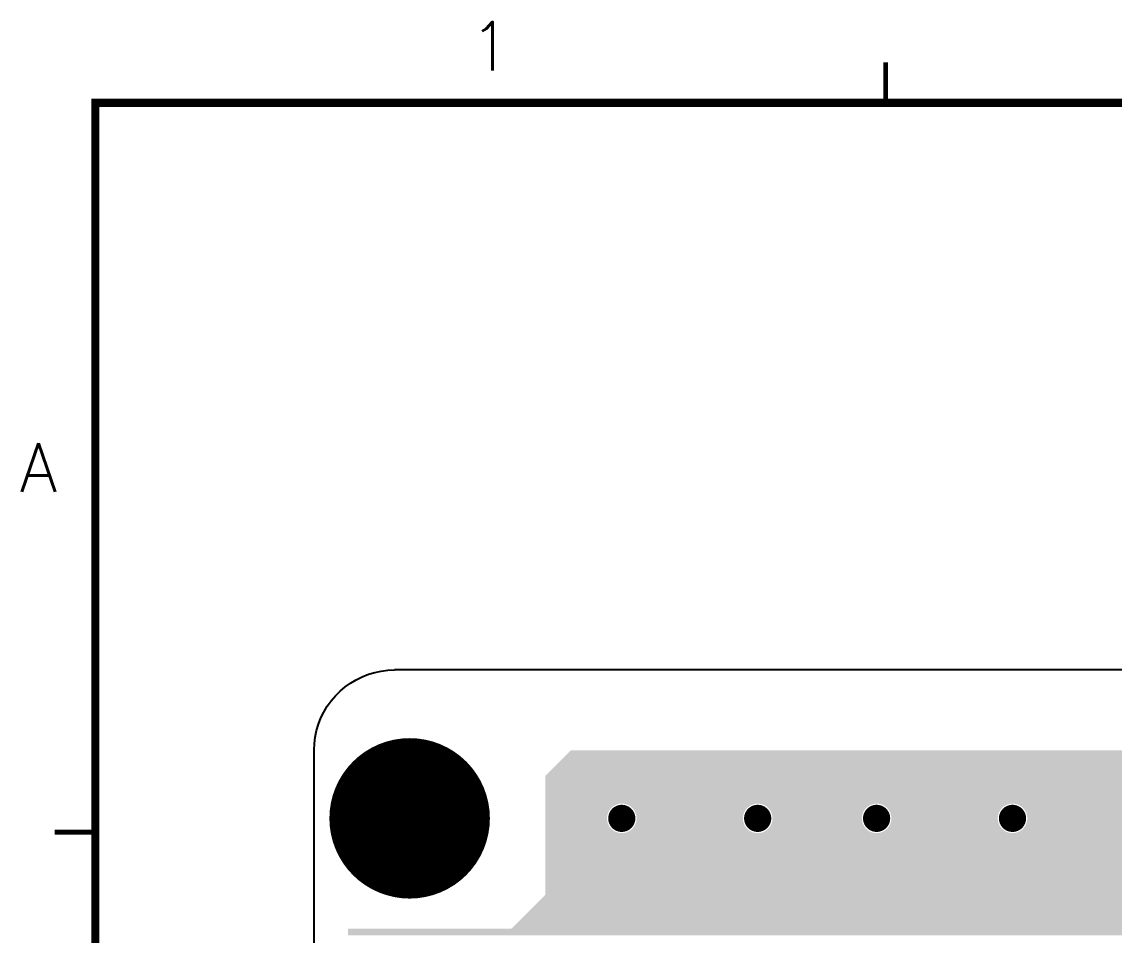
# Model space of a CAD drawing. Extents: x 295 to 953, y 10 to 290.
# Drawn here: x 487.4 to 554.8, y 233.6 to 290 of the extents above; entities that cross this region are included whole.
import ezdxf
from ezdxf.enums import TextEntityAlignment as Align

# ---------------------------------------------------------------- set-up
doc = ezdxf.new("R2010")
doc.units = 0
doc.header["$LTSCALE"] = 5
doc.header["$MEASUREMENT"] = 0
doc.layers.get('0').update_dxf_attribs({"linetype": 'CONTINUOUS', "lineweight": 25})
doc.layers.add('문자', color=4, linetype='CONTINUOUS')
doc.layers.add('테두리', color=3, linetype='CONTINUOUS')
doc.styles.get("Standard").update_dxf_attribs({"font": 'simplex.shx'})

# ---------------------------------------------------------------- blocks, each defined once
blk = doc.blocks.new('C')
blk.add_line((15, 285), (15, 285))
at = {"layer": '테두리'}
for points, const_width in [([(63.75, 287.5), (63.75, 285)], 0.3), ([(15, 285), (15, 15), (405, 15), (405, 285), (15, 285)], 0.5), ([(12.5, 240), (15, 240)], 0.3)]:
    blk.add_lwpolyline(points, dxfattribs=dict(at, const_width=const_width))
at = {"layer": '문자'}
for s, p in [('1', (39.375, 288.5)), ('A', (11.5, 262.5))]:
    blk.add_text(s, height=3, dxfattribs=at).set_placement(p, align=Align.MIDDLE)

msp = doc.modelspace()

# ---------------------------------------------------------------- linework, layer by layer
for p, q in [((509.614, 249.933), (510.021, 249.987)), ((509.614, 249.933), (510.021, 249.987)), ((510.021, 249.987), (510.427, 250.004)), ((510.021, 249.987), (510.427, 250.004)), ((863.527, 250.004), (510.427, 250.004)), ((863.527, 250.004), (510.427, 250.004)), ((507.72, 249.195), (508.072, 249.405)), ((507.72, 249.195), (508.072, 249.405)), ((508.072, 249.405), (508.441, 249.585)), ((508.072, 249.405), (508.441, 249.585)), ((508.441, 249.585), (508.822, 249.736)), ((508.441, 249.585), (508.822, 249.736)), ((508.822, 249.736), (509.212, 249.849)), ((508.822, 249.736), (509.212, 249.849)), ((509.212, 249.849), (509.614, 249.933)), ((509.212, 249.849), (509.614, 249.933)), ((506.785, 248.403), (507.074, 248.692)), ((506.785, 248.403), (507.074, 248.692)), ((507.074, 248.692), (507.389, 248.96)), ((507.074, 248.692), (507.389, 248.96)), ((507.389, 248.96), (507.72, 249.195)), ((507.389, 248.96), (507.72, 249.195)), ((506.282, 247.762), (506.521, 248.093)), ((506.282, 247.762), (506.521, 248.093)), ((506.521, 248.093), (506.785, 248.403)), ((506.521, 248.093), (506.785, 248.403)), ((505.892, 247.041), (506.073, 247.41)), ((505.892, 247.041), (506.073, 247.41)), ((506.073, 247.41), (506.282, 247.762)), ((506.073, 247.41), (506.282, 247.762)), ((505.628, 246.266), (505.746, 246.66)), ((505.628, 246.266), (505.746, 246.66)), ((505.746, 246.66), (505.892, 247.041)), ((505.746, 246.66), (505.892, 247.041)), ((505.545, 245.867), (505.628, 246.266)), ((505.545, 245.867), (505.628, 246.266)), ((505.478, 245.054), (505.494, 245.461)), ((505.478, 245.054), (505.494, 245.461)), ((505.494, 245.461), (505.545, 245.867)), ((505.494, 245.461), (505.545, 245.867)), ((505.478, 232.678), (505.478, 245.054)), ((505.478, 232.678), (505.478, 245.054))]:
    msp.add_line(p, q)
for points, const_width in [([(508.891, 240.847, 1), (513.841, 240.847, 1)], 4.95), ([(524.031, 240.847, 1), (524.869, 240.847, 1)], 0.838), ([(532.413, 240.847, 1), (533.251, 240.847, 1)], 0.838), ([(539.747, 240.847, 1), (540.586, 240.847, 1)], 0.838), ([(548.129, 240.847, 1), (548.968, 240.847, 1)], 0.838)]:
    msp.add_lwpolyline(points, format="xyb", close=True, dxfattribs=dict(const_width=const_width))
for points in [[(519.737, 243.466), (521.307, 245.036), (630.273, 243.466), (630.273, 245.036)], [(521.307, 245.036), (521.31, 245.037), (630.273, 245.036), (630.273, 245.037)], [(521.31, 245.037), (521.31, 245.038), (630.273, 245.037), (630.273, 245.038)], [(519.735, 243.463), (519.737, 243.466), (630.273, 243.463), (630.273, 243.466)], [(519.735, 243.462), (519.735, 243.463), (630.273, 243.462), (630.273, 243.463)], [(519.735, 241.836), (519.735, 243.462), (630.273, 241.836), (630.273, 243.462)], [(519.735, 241.834), (519.735, 241.836), (609.784, 241.834), (609.842, 241.836)], [(519.735, 241.829), (519.735, 241.834), (609.727, 241.829), (609.784, 241.834)], [(519.735, 241.821), (519.735, 241.829), (609.67, 241.821), (609.727, 241.829)], [(519.735, 241.809), (519.735, 241.821), (609.614, 241.809), (609.67, 241.821)], [(519.735, 241.794), (519.735, 241.809), (609.558, 241.794), (609.614, 241.809)], [(519.735, 241.776), (519.735, 241.794), (609.503, 241.776), (609.558, 241.794)], [(519.735, 241.76), (519.735, 241.776), (609.464, 241.76), (609.503, 241.776)], [(519.735, 241.743), (519.735, 241.76), (524.276, 241.743), (524.45, 241.76)], [(519.735, 241.694), (519.735, 241.743), (524.109, 241.694), (524.276, 241.743)], [(519.735, 241.613), (519.735, 241.694), (523.953, 241.613), (524.109, 241.694)], [(519.735, 241.505), (519.735, 241.613), (523.816, 241.505), (523.953, 241.613)], [(519.735, 241.372), (519.735, 241.505), (523.703, 241.372), (523.816, 241.505)], [(519.735, 241.22), (519.735, 241.372), (523.616, 241.22), (523.703, 241.372)], [(519.735, 241.054), (519.735, 241.22), (523.56, 241.054), (523.616, 241.22)], [(524.485, 241.76), (524.45, 241.76), (532.825, 241.76), (532.832, 241.76)], [(524.604, 241.743), (524.485, 241.76), (532.658, 241.743), (532.825, 241.76)], [(524.658, 241.736), (524.604, 241.743), (532.634, 241.736), (532.658, 241.743)], [(524.784, 241.694), (524.658, 241.736), (532.491, 241.694), (532.634, 241.736)], [(524.824, 241.68), (524.784, 241.694), (532.465, 241.68), (532.491, 241.694)], [(524.942, 241.613), (524.824, 241.68), (532.335, 241.613), (532.465, 241.68)], [(524.976, 241.594), (524.942, 241.613), (532.311, 241.594), (532.335, 241.613)], [(525.08, 241.505), (524.976, 241.594), (532.198, 241.505), (532.311, 241.594)], [(525.108, 241.48), (525.08, 241.505), (532.178, 241.48), (532.198, 241.505)], [(525.194, 241.372), (525.108, 241.48), (532.085, 241.372), (532.178, 241.48)], [(525.217, 241.343), (525.194, 241.372), (532.068, 241.343), (532.085, 241.372)], [(525.281, 241.22), (525.217, 241.343), (531.998, 241.22), (532.068, 241.343)], [(525.298, 241.188), (525.281, 241.22), (531.988, 241.188), (531.998, 241.22)], [(525.337, 241.054), (525.298, 241.188), (531.942, 241.054), (531.988, 241.188)], [(532.867, 241.76), (532.832, 241.76), (540.16, 241.76), (540.166, 241.76)], [(532.986, 241.743), (532.867, 241.76), (539.992, 241.743), (540.16, 241.76)], [(533.04, 241.736), (532.986, 241.743), (539.968, 241.736), (539.992, 241.743)], [(533.166, 241.694), (533.04, 241.736), (539.825, 241.694), (539.968, 241.736)], [(533.206, 241.68), (533.166, 241.694), (539.799, 241.68), (539.825, 241.694)], [(533.324, 241.613), (533.206, 241.68), (539.67, 241.613), (539.799, 241.68)], [(533.358, 241.594), (533.324, 241.613), (539.645, 241.594), (539.67, 241.613)], [(533.462, 241.505), (533.358, 241.594), (539.533, 241.505), (539.645, 241.594)], [(533.49, 241.48), (533.462, 241.505), (539.512, 241.48), (539.533, 241.505)], [(533.576, 241.372), (533.49, 241.48), (539.419, 241.372), (539.512, 241.48)], [(533.599, 241.343), (533.576, 241.372), (539.403, 241.343), (539.419, 241.372)], [(533.663, 241.22), (533.599, 241.343), (539.333, 241.22), (539.403, 241.343)], [(533.68, 241.188), (533.663, 241.22), (539.322, 241.188), (539.333, 241.22)], [(533.719, 241.054), (533.68, 241.188), (539.277, 241.054), (539.322, 241.188)], [(540.201, 241.76), (540.166, 241.76), (548.542, 241.76), (548.548, 241.76)], [(540.321, 241.743), (540.201, 241.76), (548.374, 241.743), (548.542, 241.76)], [(540.374, 241.736), (540.321, 241.743), (548.35, 241.736), (548.374, 241.743)], [(540.5, 241.694), (540.374, 241.736), (548.207, 241.694), (548.35, 241.736)], [(540.54, 241.68), (540.5, 241.694), (548.181, 241.68), (548.207, 241.694)], [(540.658, 241.613), (540.54, 241.68), (548.052, 241.613), (548.181, 241.68)], [(540.692, 241.594), (540.658, 241.613), (548.027, 241.594), (548.052, 241.613)], [(540.796, 241.505), (540.692, 241.594), (547.915, 241.505), (548.027, 241.594)], [(540.825, 241.48), (540.796, 241.505), (547.894, 241.48), (547.915, 241.505)], [(540.911, 241.372), (540.825, 241.48), (547.801, 241.372), (547.894, 241.48)], [(540.933, 241.343), (540.911, 241.372), (547.785, 241.343), (547.801, 241.372)], [(540.997, 241.22), (540.933, 241.343), (547.715, 241.22), (547.785, 241.343)], [(541.014, 241.188), (540.997, 241.22), (547.704, 241.188), (547.715, 241.22)], [(541.053, 241.054), (541.014, 241.188), (547.659, 241.054), (547.704, 241.188)], [(548.583, 241.76), (548.548, 241.76), (556.924, 241.76), (556.93, 241.76)], [(548.703, 241.743), (548.583, 241.76), (556.756, 241.743), (556.924, 241.76)], [(548.756, 241.736), (548.703, 241.743), (556.732, 241.736), (556.756, 241.743)], [(548.882, 241.694), (548.756, 241.736), (556.589, 241.694), (556.732, 241.736)], [(548.922, 241.68), (548.882, 241.694), (556.563, 241.68), (556.589, 241.694)], [(549.04, 241.613), (548.922, 241.68), (556.434, 241.613), (556.563, 241.68)], [(549.074, 241.594), (549.04, 241.613), (556.409, 241.594), (556.434, 241.613)], [(549.178, 241.505), (549.074, 241.594), (556.297, 241.505), (556.409, 241.594)], [(549.207, 241.48), (549.178, 241.505), (556.276, 241.48), (556.297, 241.505)], [(549.293, 241.372), (549.207, 241.48), (556.183, 241.372), (556.276, 241.48)], [(549.315, 241.343), (549.293, 241.372), (556.167, 241.343), (556.183, 241.372)], [(549.379, 241.22), (549.315, 241.343), (556.097, 241.22), (556.167, 241.343)], [(549.396, 241.188), (549.379, 241.22), (556.086, 241.188), (556.097, 241.22)], [(549.435, 241.054), (549.396, 241.188), (556.041, 241.054), (556.086, 241.188)], [(519.735, 240.881), (519.735, 241.054), (523.537, 240.881), (523.56, 241.054)], [(519.735, 240.847), (519.735, 240.881), (523.537, 240.847), (523.537, 240.881)], [(519.735, 240.673), (519.735, 240.847), (523.553, 240.673), (523.537, 240.847)], [(519.735, 240.505), (519.735, 240.673), (523.603, 240.505), (523.553, 240.673)], [(519.735, 240.35), (519.735, 240.505), (523.683, 240.35), (523.603, 240.505)], [(525.284, 240.473), (525.295, 240.505), (532.001, 240.473), (531.985, 240.505)], [(525.295, 240.505), (525.34, 240.639), (531.985, 240.505), (531.945, 240.639)], [(525.347, 241.021), (525.337, 241.054), (531.938, 241.021), (531.942, 241.054)], [(525.34, 240.639), (525.344, 240.673), (531.945, 240.639), (531.935, 240.673)], [(525.344, 240.673), (525.363, 240.812), (531.935, 240.673), (531.922, 240.812)], [(525.361, 240.881), (525.347, 241.021), (531.919, 240.881), (531.938, 241.021)], [(525.364, 240.847), (525.361, 240.881), (531.919, 240.847), (531.919, 240.881)], [(525.363, 240.812), (525.364, 240.847), (531.922, 240.812), (531.919, 240.847)], [(533.666, 240.473), (533.677, 240.505), (539.336, 240.473), (539.319, 240.505)], [(533.677, 240.505), (533.722, 240.639), (539.319, 240.505), (539.28, 240.639)], [(533.729, 241.021), (533.719, 241.054), (539.272, 241.021), (539.277, 241.054)], [(533.722, 240.639), (533.726, 240.673), (539.28, 240.639), (539.27, 240.673)], [(533.726, 240.673), (533.745, 240.812), (539.27, 240.673), (539.256, 240.812)], [(533.743, 240.881), (533.729, 241.021), (539.253, 240.881), (539.272, 241.021)], [(533.746, 240.847), (533.743, 240.881), (539.253, 240.847), (539.253, 240.881)], [(533.745, 240.812), (533.746, 240.847), (539.256, 240.812), (539.253, 240.847)], [(541, 240.473), (541.011, 240.505), (547.718, 240.473), (547.701, 240.505)], [(541.011, 240.505), (541.056, 240.639), (547.701, 240.505), (547.662, 240.639)], [(541.063, 241.021), (541.053, 241.054), (547.654, 241.021), (547.659, 241.054)], [(541.056, 240.639), (541.061, 240.673), (547.662, 240.639), (547.652, 240.673)], [(541.061, 240.673), (541.079, 240.812), (547.652, 240.673), (547.638, 240.812)], [(541.077, 240.881), (541.063, 241.021), (547.635, 240.881), (547.654, 241.021)], [(541.08, 240.847), (541.077, 240.881), (547.635, 240.847), (547.635, 240.881)], [(541.079, 240.812), (541.08, 240.847), (547.638, 240.812), (547.635, 240.847)], [(549.382, 240.473), (549.393, 240.505), (556.1, 240.473), (556.083, 240.505)], [(549.393, 240.505), (549.438, 240.639), (556.083, 240.505), (556.044, 240.639)], [(549.445, 241.021), (549.435, 241.054), (556.036, 241.021), (556.041, 241.054)], [(549.438, 240.639), (549.443, 240.673), (556.044, 240.639), (556.034, 240.673)], [(549.443, 240.673), (549.461, 240.812), (556.034, 240.673), (556.02, 240.812)], [(549.459, 240.881), (549.445, 241.021), (556.017, 240.881), (556.036, 241.021)], [(549.462, 240.847), (549.459, 240.881), (556.017, 240.847), (556.017, 240.881)], [(549.461, 240.812), (549.462, 240.847), (556.02, 240.812), (556.017, 240.847)], [(519.735, 240.213), (519.735, 240.35), (523.792, 240.213), (523.683, 240.35)], [(519.735, 240.099), (519.735, 240.213), (523.925, 240.099), (523.792, 240.213)], [(519.735, 240.013), (519.735, 240.099), (524.077, 240.013), (523.925, 240.099)], [(519.735, 239.957), (519.735, 240.013), (524.243, 239.957), (524.077, 240.013)], [(519.735, 239.934), (519.735, 239.957), (524.416, 239.934), (524.243, 239.957)], [(519.735, 239.933), (519.735, 239.934), (524.45, 239.933), (524.416, 239.934)], [(519.735, 239.93), (519.735, 239.933), (609.471, 239.93), (609.464, 239.933)], [(519.735, 239.91), (519.735, 239.93), (609.525, 239.91), (609.471, 239.93)], [(519.735, 239.893), (519.735, 239.91), (609.58, 239.893), (609.525, 239.91)], [(519.735, 239.879), (519.735, 239.893), (609.636, 239.879), (609.58, 239.893)], [(519.735, 239.869), (519.735, 239.879), (609.693, 239.869), (609.636, 239.879)], [(519.735, 239.862), (519.735, 239.869), (609.75, 239.862), (609.693, 239.869)], [(519.735, 239.858), (519.735, 239.862), (609.807, 239.858), (609.75, 239.862)], [(519.735, 239.74), (519.735, 239.858), (630.273, 239.74), (630.273, 239.858)], [(519.735, 239.858), (519.735, 239.858), (609.865, 239.858), (609.807, 239.858)], [(524.45, 239.933), (524.457, 239.934), (532.832, 239.933), (532.798, 239.934)], [(524.457, 239.934), (524.624, 239.95), (532.798, 239.934), (532.678, 239.95)], [(524.624, 239.95), (524.649, 239.957), (532.678, 239.95), (532.625, 239.957)], [(524.649, 239.957), (524.792, 239.999), (532.625, 239.957), (532.499, 239.999)], [(524.792, 239.999), (524.818, 240.013), (532.499, 239.999), (532.459, 240.013)], [(524.818, 240.013), (524.947, 240.08), (532.459, 240.013), (532.341, 240.08)], [(524.947, 240.08), (524.971, 240.099), (532.341, 240.08), (532.307, 240.099)], [(524.971, 240.099), (525.084, 240.188), (532.307, 240.099), (532.203, 240.188)], [(525.084, 240.188), (525.105, 240.213), (532.203, 240.188), (532.174, 240.213)], [(525.105, 240.213), (525.198, 240.321), (532.174, 240.213), (532.088, 240.321)], [(525.198, 240.321), (525.214, 240.35), (532.088, 240.321), (532.065, 240.35)], [(525.214, 240.35), (525.284, 240.473), (532.065, 240.35), (532.001, 240.473)], [(532.832, 239.933), (532.839, 239.934), (540.166, 239.933), (540.132, 239.934)], [(532.839, 239.934), (533.006, 239.95), (540.132, 239.934), (540.012, 239.95)], [(533.006, 239.95), (533.031, 239.957), (540.012, 239.95), (539.959, 239.957)], [(533.031, 239.957), (533.174, 239.999), (539.959, 239.957), (539.833, 239.999)], [(533.174, 239.999), (533.2, 240.013), (539.833, 239.999), (539.793, 240.013)], [(533.2, 240.013), (533.329, 240.08), (539.793, 240.013), (539.675, 240.08)], [(533.329, 240.08), (533.353, 240.099), (539.675, 240.08), (539.641, 240.099)], [(533.353, 240.099), (533.466, 240.188), (539.641, 240.099), (539.537, 240.188)], [(533.466, 240.188), (533.487, 240.213), (539.537, 240.188), (539.508, 240.213)], [(533.487, 240.213), (533.58, 240.321), (539.508, 240.213), (539.422, 240.321)], [(533.58, 240.321), (533.596, 240.35), (539.422, 240.321), (539.4, 240.35)], [(533.596, 240.35), (533.666, 240.473), (539.4, 240.35), (539.336, 240.473)], [(540.166, 239.933), (540.173, 239.934), (548.548, 239.933), (548.514, 239.934)], [(540.173, 239.934), (540.34, 239.95), (548.514, 239.934), (548.394, 239.95)], [(540.34, 239.95), (540.365, 239.957), (548.394, 239.95), (548.341, 239.957)], [(540.365, 239.957), (540.508, 239.999), (548.341, 239.957), (548.215, 239.999)], [(540.508, 239.999), (540.534, 240.013), (548.215, 239.999), (548.175, 240.013)], [(540.534, 240.013), (540.663, 240.08), (548.175, 240.013), (548.057, 240.08)], [(540.663, 240.08), (540.688, 240.099), (548.057, 240.08), (548.023, 240.099)], [(540.688, 240.099), (540.8, 240.188), (548.023, 240.099), (547.919, 240.188)], [(540.8, 240.188), (540.821, 240.213), (547.919, 240.188), (547.89, 240.213)], [(540.821, 240.213), (540.914, 240.321), (547.89, 240.213), (547.804, 240.321)], [(540.914, 240.321), (540.93, 240.35), (547.804, 240.321), (547.782, 240.35)], [(540.93, 240.35), (541, 240.473), (547.782, 240.35), (547.718, 240.473)], [(548.548, 239.933), (548.555, 239.934), (556.93, 239.933), (556.896, 239.934)], [(548.555, 239.934), (548.722, 239.95), (556.896, 239.934), (556.776, 239.95)], [(548.722, 239.95), (548.747, 239.957), (556.776, 239.95), (556.723, 239.957)], [(548.747, 239.957), (548.89, 239.999), (556.723, 239.957), (556.597, 239.999)], [(548.89, 239.999), (548.916, 240.013), (556.597, 239.999), (556.557, 240.013)], [(548.916, 240.013), (549.045, 240.08), (556.557, 240.013), (556.439, 240.08)], [(549.045, 240.08), (549.07, 240.099), (556.439, 240.08), (556.405, 240.099)], [(549.07, 240.099), (549.182, 240.188), (556.405, 240.099), (556.301, 240.188)], [(549.182, 240.188), (549.203, 240.213), (556.301, 240.188), (556.272, 240.213)], [(549.203, 240.213), (549.296, 240.321), (556.272, 240.213), (556.186, 240.321)], [(549.296, 240.321), (549.312, 240.35), (556.186, 240.321), (556.164, 240.35)], [(549.312, 240.35), (549.382, 240.473), (556.164, 240.35), (556.1, 240.473)], [(519.735, 239.738), (519.735, 239.74), (611.88, 239.738), (611.937, 239.74)], [(519.735, 239.733), (519.735, 239.738), (611.822, 239.733), (611.88, 239.738)], [(519.735, 239.725), (519.735, 239.733), (611.765, 239.725), (611.822, 239.733)], [(519.735, 239.713), (519.735, 239.725), (611.709, 239.713), (611.765, 239.725)], [(519.735, 239.699), (519.735, 239.713), (611.653, 239.699), (611.709, 239.713)], [(519.735, 239.68), (519.735, 239.699), (611.599, 239.68), (611.653, 239.699)], [(519.735, 239.659), (519.735, 239.68), (611.545, 239.659), (611.599, 239.68)], [(519.735, 239.635), (519.735, 239.659), (611.493, 239.635), (611.545, 239.659)], [(519.735, 239.607), (519.735, 239.635), (611.442, 239.607), (611.493, 239.635)], [(519.735, 239.577), (519.735, 239.607), (611.393, 239.577), (611.442, 239.607)], [(519.735, 239.558), (519.735, 239.577), (611.365, 239.558), (611.393, 239.577)], [(519.735, 239.379), (519.735, 239.558), (611.543, 239.379), (611.365, 239.558)], [(519.735, 239.324), (519.735, 239.379), (629.566, 239.324), (629.614, 239.379)], [(519.735, 239.276), (519.735, 239.324), (611.099, 239.276), (611.131, 239.324)], [(519.735, 239.226), (519.735, 239.276), (611.07, 239.226), (611.099, 239.276)], [(519.735, 239.175), (519.735, 239.226), (611.044, 239.175), (611.07, 239.226)], [(519.735, 239.122), (519.735, 239.175), (611.02, 239.122), (611.044, 239.175)], [(519.735, 239.068), (519.735, 239.122), (611, 239.068), (611.02, 239.122)], [(519.735, 239.013), (519.735, 239.068), (610.984, 239.013), (611, 239.068)], [(519.735, 238.957), (519.735, 239.013), (610.97, 238.957), (610.984, 239.013)], [(519.735, 238.9), (519.735, 238.957), (610.96, 238.9), (610.97, 238.957)], [(519.735, 238.843), (519.735, 238.9), (610.953, 238.843), (610.96, 238.9)], [(519.735, 238.786), (519.735, 238.843), (610.949, 238.786), (610.953, 238.843)], [(519.735, 238.728), (519.735, 238.786), (610.949, 238.728), (610.949, 238.786)], [(519.735, 238.671), (519.735, 238.728), (610.952, 238.671), (610.949, 238.728)], [(519.735, 238.613), (519.735, 238.671), (610.958, 238.613), (610.952, 238.671)], [(519.735, 238.557), (519.735, 238.613), (610.968, 238.557), (610.958, 238.613)], [(519.735, 238.501), (519.735, 238.557), (610.981, 238.501), (610.968, 238.557)], [(519.735, 238.445), (519.735, 238.501), (610.997, 238.445), (610.981, 238.501)], [(519.735, 238.391), (519.735, 238.445), (611.016, 238.391), (610.997, 238.445)], [(519.735, 238.338), (519.735, 238.391), (611.039, 238.338), (611.016, 238.391)], [(519.735, 238.286), (519.735, 238.338), (611.064, 238.286), (611.039, 238.338)], [(519.735, 238.236), (519.735, 238.286), (611.093, 238.236), (611.064, 238.286)], [(519.735, 238.188), (519.735, 238.236), (611.124, 238.188), (611.093, 238.236)], [(519.735, 238.179), (519.735, 238.188), (611.131, 238.179), (611.124, 238.188)], [(519.735, 238.123), (519.735, 238.179), (629.611, 238.123), (629.566, 238.179)], [(519.735, 237.945), (519.735, 238.123), (611.365, 237.945), (611.543, 238.123)], [(519.735, 237.913), (519.735, 237.945), (611.413, 237.913), (611.365, 237.945)], [(519.735, 237.883), (519.735, 237.913), (611.462, 237.883), (611.413, 237.913)], [(519.735, 237.857), (519.735, 237.883), (611.514, 237.857), (611.462, 237.883)], [(519.735, 237.834), (519.735, 237.857), (611.566, 237.834), (611.514, 237.857)], [(519.735, 237.814), (519.735, 237.834), (611.62, 237.814), (611.566, 237.834)], [(519.735, 237.797), (519.735, 237.814), (611.676, 237.797), (611.62, 237.814)], [(519.735, 237.784), (519.735, 237.797), (611.731, 237.784), (611.676, 237.797)], [(519.735, 237.773), (519.735, 237.784), (611.788, 237.773), (611.731, 237.784)], [(519.735, 237.766), (519.735, 237.773), (611.845, 237.766), (611.788, 237.773)], [(519.735, 237.763), (519.735, 237.766), (611.903, 237.763), (611.845, 237.766)], [(519.735, 237.762), (519.735, 237.763), (611.96, 237.762), (611.903, 237.763)], [(519.735, 236.597), (519.735, 237.762), (630.273, 236.597), (630.273, 237.762)], [(519.735, 236.595), (519.735, 236.597), (609.784, 236.595), (609.842, 236.597)], [(519.735, 236.59), (519.735, 236.595), (609.727, 236.59), (609.784, 236.595)], [(519.735, 236.582), (519.735, 236.59), (609.67, 236.582), (609.727, 236.59)], [(519.735, 236.57), (519.735, 236.582), (609.614, 236.57), (609.67, 236.582)], [(519.735, 236.555), (519.735, 236.57), (609.558, 236.555), (609.614, 236.57)], [(519.735, 236.537), (519.735, 236.555), (609.503, 236.537), (609.558, 236.555)], [(519.735, 236.516), (519.735, 236.537), (609.45, 236.516), (609.503, 236.537)], [(519.735, 236.492), (519.735, 236.516), (609.398, 236.492), (609.45, 236.516)], [(519.735, 236.464), (519.735, 236.492), (609.347, 236.464), (609.398, 236.492)], [(519.735, 236.434), (519.735, 236.464), (609.298, 236.434), (609.347, 236.464)], [(519.362, 235.757), (519.419, 235.814), (608.864, 235.757), (608.874, 235.814)], [(519.419, 235.814), (519.475, 235.87), (608.874, 235.814), (608.888, 235.87)], [(519.475, 235.87), (519.53, 235.925), (608.888, 235.87), (608.905, 235.925)], [(519.53, 235.925), (519.584, 235.979), (608.905, 235.925), (608.925, 235.979)], [(519.584, 235.979), (519.637, 236.031), (608.925, 235.979), (608.948, 236.031)], [(519.637, 236.031), (519.688, 236.083), (608.948, 236.031), (608.974, 236.083)], [(519.688, 236.083), (519.705, 236.1), (608.974, 236.083), (608.984, 236.1)], [(519.705, 236.1), (519.723, 236.132), (608.984, 236.1), (609.003, 236.132)], [(519.723, 236.132), (519.733, 236.151), (609.003, 236.132), (609.016, 236.151)], [(519.733, 236.151), (519.735, 236.174), (609.016, 236.151), (609.031, 236.174)], [(519.735, 236.414), (519.735, 236.434), (609.269, 236.414), (609.298, 236.434)], [(519.735, 236.236), (519.735, 236.414), (609.448, 236.236), (609.269, 236.414)], [(519.735, 236.18), (519.735, 236.236), (630.273, 236.18), (630.273, 236.236)], [(519.735, 236.174), (519.735, 236.18), (609.031, 236.174), (609.035, 236.18)], [(518.691, 235.085), (518.823, 235.218), (556.183, 235.085), (556.297, 235.218)], [(518.823, 235.218), (518.932, 235.327), (556.297, 235.218), (556.434, 235.327)], [(518.932, 235.327), (519.013, 235.407), (556.434, 235.327), (556.589, 235.407)], [(519.013, 235.407), (519.062, 235.457), (556.589, 235.407), (556.756, 235.457)], [(519.062, 235.457), (519.079, 235.474), (556.756, 235.457), (556.93, 235.474)], [(519.079, 235.474), (519.132, 235.527), (608.862, 235.474), (608.856, 235.527)], [(519.132, 235.527), (519.19, 235.585), (608.856, 235.527), (608.853, 235.585)], [(519.19, 235.585), (519.248, 235.642), (608.853, 235.585), (608.853, 235.642)], [(519.248, 235.642), (519.305, 235.7), (608.853, 235.642), (608.857, 235.7)], [(519.305, 235.7), (519.362, 235.757), (608.857, 235.7), (608.864, 235.757)], [(517.991, 234.386), (518.165, 234.56), (556.034, 234.386), (556.017, 234.56)], [(518.165, 234.56), (518.2, 234.595), (556.017, 234.56), (556.017, 234.595)], [(518.2, 234.595), (518.373, 234.768), (556.017, 234.595), (556.041, 234.768)], [(518.373, 234.768), (518.539, 234.933), (556.041, 234.768), (556.097, 234.933)], [(518.539, 234.933), (518.691, 235.085), (556.097, 234.933), (556.183, 235.085)], [(507.573, 233.926), (507.573, 234.036), (556.272, 233.926), (556.185, 234.036)], [(507.573, 233.813), (507.573, 233.926), (556.405, 233.813), (556.272, 233.926)], [(507.573, 233.726), (507.573, 233.813), (556.557, 233.726), (556.405, 233.813)], [(517.598, 234.036), (517.654, 234.053), (556.185, 234.036), (556.172, 234.053)], [(517.654, 234.053), (517.668, 234.063), (556.172, 234.053), (556.164, 234.063)], [(517.668, 234.063), (517.672, 234.067), (556.164, 234.063), (556.162, 234.067)], [(517.672, 234.067), (517.824, 234.218), (556.162, 234.067), (556.083, 234.218)], [(517.824, 234.218), (517.991, 234.386), (556.083, 234.218), (556.034, 234.386)], [(507.573, 233.67), (507.573, 233.726), (556.723, 233.67), (556.557, 233.726)], [(507.573, 233.647), (507.573, 233.67), (556.896, 233.647), (556.723, 233.67)], [(507.573, 233.646), (507.573, 233.647), (556.93, 233.646), (556.896, 233.647)], [(507.573, 233.632), (507.573, 233.646), (611.528, 233.632), (611.513, 233.646)]]:
    msp.add_solid(points)

# ---------------------------------------------------------------- block references
msp.add_blockref('C', (476.978, 0))

doc.saveas('drawing.dxf')
